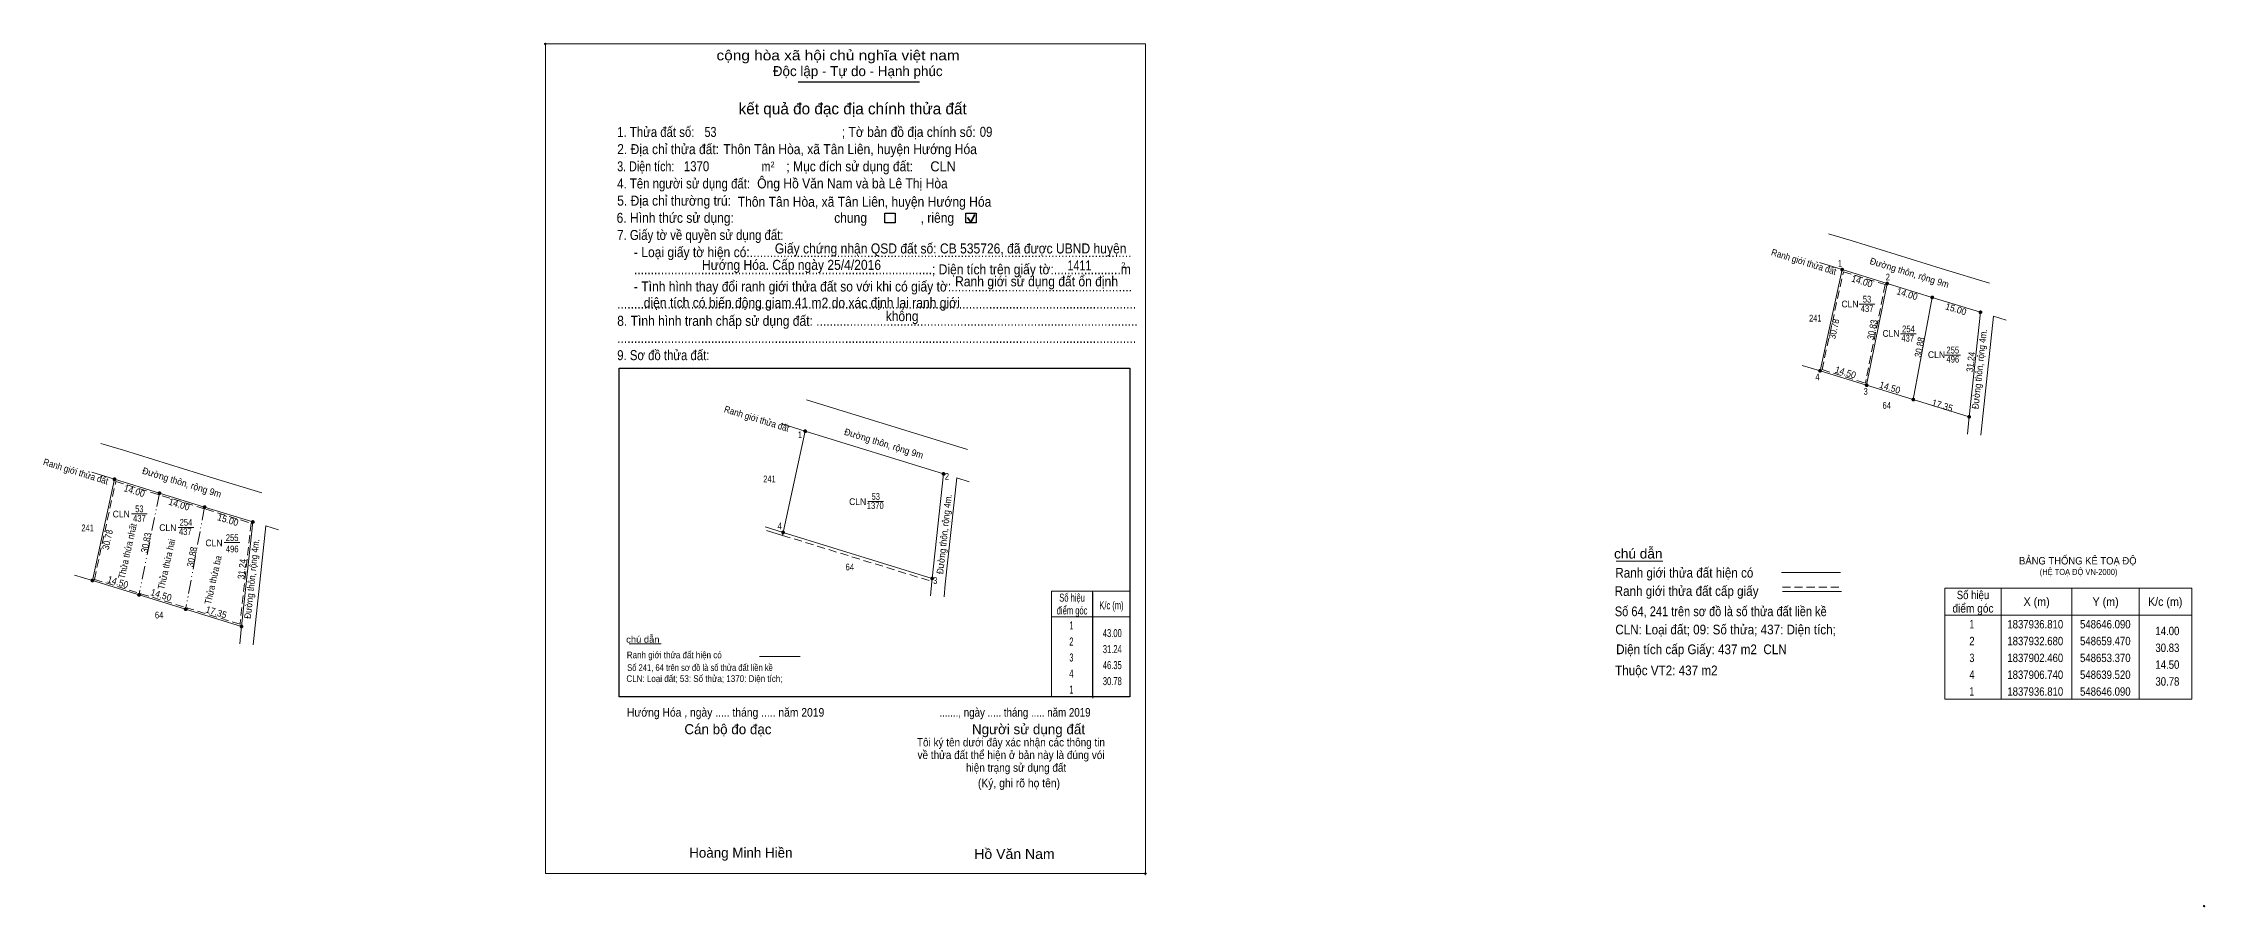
# Model space of a CAD drawing. Header units: metres. Extents: x 547391 to 548700, y 1837778 to 1838042.
# Drawn here: x 547391 to 548033, y 1837786 to 1838042 of the extents above; entities that cross this region are included whole.
import ezdxf
from ezdxf.enums import TextEntityAlignment as Align

# ---------------------------------------------------------------- set-up
doc = ezdxf.new("R2010")
doc.units = ezdxf.units.M
doc.header["$LTSCALE"] = 0.8
doc.header["$PDMODE"] = 32
doc.header["$PDSIZE"] = 0.4
doc.linetypes.add('DASH_DOUBLE_DOT', pattern=[9.2, 5, -1.2, 0.3, -1.2, 0.3, -1.2])
doc.linetypes.add('MEDIUM_DASHED', pattern=[4.5, 3, -1.5])
for name, color, linetype, lineweight in [('1', 7, 'Continuous', 13), ('17', 7, 'Continuous', 13), ('2', 7, 'Continuous', 25), ('23', 7, 'Continuous', 13), ('42', 7, 'Continuous', 13), ('6', 7, 'Continuous', 13), ('63', 7, 'Continuous', 13)]:
    doc.layers.add(name, color=color, linetype=linetype, lineweight=lineweight)

msp = doc.modelspace()

# ---------------------------------------------------------------- hatches: boundary and pattern name
at = {"layer": '63'}
for points in [[(547925.51, 1837975.22, 1), (547924.71, 1837975.22, 1)], [(547938.89, 1837971.09, 1), (547938.09, 1837971.09, 1)], [(547952.27, 1837966.96, 1), (547951.47, 1837966.96, 1)], [(547966.6, 1837962.53, 1), (547965.8, 1837962.53, 1)], [(547918.94, 1837945.15, 1), (547918.14, 1837945.15, 1)], [(547932.79, 1837940.87, 1), (547931.99, 1837940.87, 1)], [(547946.65, 1837936.6, 1), (547945.85, 1837936.6, 1)], [(547617.49, 1837927.2, 1), (547616.69, 1837927.2, 1)], [(547963.23, 1837931.48, 1), (547962.43, 1837931.48, 1)], [(547658.58, 1837914.52, 1), (547657.78, 1837914.52, 1)], [(547412.31, 1837912.93, 1), (547411.51, 1837912.93, 1)], [(547425.69, 1837908.8, 1), (547424.89, 1837908.8, 1)], [(547439.07, 1837904.67, 1), (547438.27, 1837904.67, 1)], [(547453.4, 1837900.24, 1), (547452.6, 1837900.24, 1)], [(547610.92, 1837897.13, 1), (547610.12, 1837897.13, 1)], [(547405.74, 1837882.86, 1), (547404.94, 1837882.86, 1)], [(547655.21, 1837883.46, 1), (547654.41, 1837883.46, 1)], [(547419.59, 1837878.58, 1), (547418.79, 1837878.58, 1)], [(547433.45, 1837874.31, 1), (547432.65, 1837874.31, 1)], [(547450.03, 1837869.19, 1), (547449.23, 1837869.19, 1)]]:
    msp.add_hatch(color=256, dxfattribs=at).paths.add_polyline_path(points)

# ---------------------------------------------------------------- linework, layer by layer
at = {"layer": '1'}
for p, q in [((547921.07, 1837985.88), (547927.76, 1837983.82)), ((547927.76, 1837983.82), (547941.14, 1837979.69)), ((547918.42, 1837977.28), (547925.11, 1837975.22)), ((547966.2, 1837962.54), (547962.83, 1837931.48)), ((547932.39, 1837940.87), (547918.54, 1837945.15)), ((547610.4, 1837929.26), (547617.09, 1837927.2)), ((547407.87, 1837923.59), (547414.56, 1837921.53)), ((547414.56, 1837921.53), (547427.94, 1837917.4)), ((547405.22, 1837914.99), (547411.91, 1837912.93)), ((547453, 1837900.25), (547449.63, 1837869.19)), ((547610.33, 1837896.26), (547605.56, 1837897.75)), ((547419.19, 1837878.58), (547405.34, 1837882.86))]:
    msp.add_line(p, q, dxfattribs=at)
at = {"layer": '1', "linetype": 'MEDIUM_DASHED'}
for p, q in [((547919.13, 1837945.49), (547925.48, 1837974.58)), ((547405.93, 1837883.2), (547412.28, 1837912.29))]:
    msp.add_line(p, q, dxfattribs=at)
at = {"layer": '1'}
for points in [[(547941.14, 1837979.69), (547954.52, 1837975.56), (547968.85, 1837971.14)], [(547918.54, 1837945.15), (547925.11, 1837975.22), (547938.49, 1837971.09)], [(547938.49, 1837971.09), (547951.87, 1837966.96), (547966.2, 1837962.54)], [(547962.83, 1837931.48), (547946.25, 1837936.6), (547932.39, 1837940.87)], [(547427.94, 1837917.4), (547441.32, 1837913.27), (547455.65, 1837908.85)], [(547405.34, 1837882.86), (547411.91, 1837912.93), (547425.29, 1837908.8)], [(547425.29, 1837908.8), (547438.67, 1837904.67), (547453, 1837900.25)], [(547449.63, 1837869.19), (547433.05, 1837874.31), (547419.19, 1837878.58)]]:
    msp.add_lwpolyline(points, dxfattribs=at)
msp.add_lwpolyline([(547617.09, 1837927.2), (547658.18, 1837914.52), (547654.81, 1837883.46), (547610.52, 1837897.13)], close=True, dxfattribs=at)
at = {"layer": '1', "linetype": 'MEDIUM_DASHED'}
msp.add_lwpolyline([(547439.06, 1837904.03), (547452.46, 1837899.89), (547449.2, 1837869.85), (547433.62, 1837874.66)], dxfattribs=at)
at = {"layer": '17'}
for p, q in [((547857.95, 1837888.6), (547871.85, 1837888.6)), ((547564.78, 1837864.08), (547574.33, 1837864.08))]:
    msp.add_line(p, q, dxfattribs=at)
at = {"layer": '2'}
for p, q in [((547614.98, 1838030.95), (547651.02, 1838030.95)), ((547561.78, 1837945.96), (547713.49, 1837945.96)), ((547713.49, 1837945.96), (547713.49, 1837848.3))]:
    msp.add_line(p, q, dxfattribs=at)
at = {"layer": '2', "lineweight": 35}
for p, q in [((547666.26, 1837989.35), (547667.5, 1837991.56)), ((547665.25, 1837990.67), (547666.26, 1837989.35))]:
    msp.add_line(p, q, dxfattribs=at)
at = {"layer": '2', "lineweight": 13}
msp.add_lwpolyline([(547539.92, 1838042.26), (547718.13, 1838042.26), (547718.13, 1837795.77), (547539.92, 1837795.77)], close=True, dxfattribs=at)
at = {"layer": '2'}
for points in [[(547640.77, 1837991.98), (547643.83, 1837991.98), (547643.83, 1837989.13), (547640.77, 1837989.13)], [(547664.85, 1837991.98), (547667.91, 1837991.98), (547667.91, 1837989.13), (547664.85, 1837989.13)]]:
    msp.add_lwpolyline(points, close=True, dxfattribs=at)
msp.add_lwpolyline([(547713.49, 1837848.3), (547561.78, 1837848.3), (547561.78, 1837945.96)], dxfattribs=at)
for p in [(547539.92, 1838042.26), (547718.13, 1837795.77)]:
    msp.add_point(p, dxfattribs=at)
at = {"layer": '23'}
for p, q in [((547962.74, 1837930.59), (547962.36, 1837926.36)), ((547966.68, 1837929.82), (547966.34, 1837926)), ((547654.72, 1837882.57), (547654.34, 1837878.34)), ((547658.66, 1837881.8), (547658.32, 1837877.98)), ((547449.54, 1837868.3), (547449.16, 1837864.07)), ((547453.48, 1837867.53), (547453.14, 1837863.71))]:
    msp.add_line(p, q, dxfattribs=at)
at = {"layer": '42'}
for p, q in [((547973.85, 1837960.17), (547970.1, 1837961.38)), ((547913.24, 1837946.77), (547918.54, 1837945.15)), ((547665.83, 1837912.15), (547662.08, 1837913.36)), ((547460.65, 1837897.88), (547456.9, 1837899.09)), ((547605.22, 1837898.75), (547610.52, 1837897.13)), ((547654.81, 1837883.46), (547610.52, 1837897.13)), ((547400.04, 1837884.48), (547405.34, 1837882.86))]:
    msp.add_line(p, q, dxfattribs=at)
at = {"layer": '6'}
for p, q in [((547907.11, 1837885.27), (547924.65, 1837885.27)), ((547907.37, 1837879.63), (547924.92, 1837879.63)), ((547603.54, 1837860.23), (547615.61, 1837860.23))]:
    msp.add_line(p, q, dxfattribs=at)
at = {"layer": '6', "linetype": 'MEDIUM_DASHED'}
msp.add_line((547907.37, 1837880.83), (547925.03, 1837880.83), dxfattribs=at)
at = {"layer": '6'}
msp.add_point((548032.63, 1837786.13), dxfattribs=at)
at = {"layer": '63', "linetype": 'MEDIUM_DASHED'}
for p, q in [((547925.48, 1837974.58), (547937.91, 1837970.75)), ((547937.91, 1837970.75), (547932.01, 1837941.51)), ((547919.13, 1837945.49), (547932.01, 1837941.51)), ((547412.28, 1837912.29), (547439.06, 1837904.03)), ((547610.52, 1837897.13), (547610.33, 1837896.26)), ((547610.33, 1837896.26), (547654.72, 1837882.57)), ((547654.81, 1837883.46), (547654.72, 1837882.57))]:
    msp.add_line(p, q, dxfattribs=at)
at = {"layer": '63'}
for p, q in [((547938.49, 1837971.09), (547932.39, 1837940.87)), ((547951.87, 1837966.96), (547946.25, 1837936.6)), ((547930.15, 1837964.95), (547934.82, 1837964.95)), ((547970.1, 1837961.38), (547966.68, 1837929.82)), ((547942.45, 1837956.11), (547947.12, 1837956.11)), ((547955.62, 1837949.81), (547960.29, 1837949.81)), ((547617.5, 1837936.49), (547665.3, 1837921.74)), ((547617.09, 1837927.2), (547610.52, 1837897.13)), ((547617.09, 1837927.2), (547658.18, 1837914.52)), ((547962.83, 1837931.48), (547962.74, 1837930.59)), ((547658.18, 1837914.52), (547654.81, 1837883.46)), ((547662.08, 1837913.36), (547658.66, 1837881.8)), ((547416.95, 1837902.66), (547421.62, 1837902.66)), ((547635.71, 1837906.35), (547640.38, 1837906.35)), ((547430.79, 1837898.64), (547435.46, 1837898.64)), ((547456.9, 1837899.09), (547453.48, 1837867.53)), ((547444.5, 1837894.1), (547449.17, 1837894.1)), ((547690.27, 1837879.66), (547713.49, 1837879.66)), ((547702.46, 1837879.66), (547702.46, 1837848.28)), ((547702.49, 1837879.3), (547702.49, 1837847.92)), ((547713.49, 1837879.66), (547713.49, 1837848.28)), ((547972.38, 1837880.57), (547972.38, 1837847.57)), ((547993.38, 1837880.57), (547993.38, 1837847.57)), ((548013.38, 1837880.57), (548013.38, 1837847.57)), ((547690.27, 1837872.06), (547713.49, 1837872.06)), ((547955.58, 1837872.57), (548028.98, 1837872.57)), ((547449.63, 1837869.19), (547449.54, 1837868.3))]:
    msp.add_line(p, q, dxfattribs=at)
at = {"layer": '63', "linetype": 'DASH_DOUBLE_DOT'}
for p, q in [((547425.29, 1837908.8), (547419.19, 1837878.58)), ((547438.67, 1837904.67), (547433.05, 1837874.31))]:
    msp.add_line(p, q, dxfattribs=at)
at = {"layer": '63', "linetype": 'MEDIUM_DASHED'}
msp.add_lwpolyline([(547405.93, 1837883.2), (547419.77, 1837878.92), (547433.62, 1837874.66)], dxfattribs=at)
at = {"layer": '63'}
msp.add_lwpolyline([(547713.49, 1837848.28), (547690.27, 1837848.28), (547690.27, 1837879.66)], dxfattribs=at)
msp.add_lwpolyline([(547955.58, 1837880.57), (548028.98, 1837880.57), (548028.98, 1837847.57), (547955.58, 1837847.57)], close=True, dxfattribs=at)
at = {"layer": '63', "linetype": 'DASH_DOUBLE_DOT'}
for centre in [(547925.11, 1837975.22), (547938.49, 1837971.09), (547951.87, 1837966.96), (547966.2, 1837962.53), (547918.54, 1837945.15), (547932.39, 1837940.87), (547946.25, 1837936.6), (547962.83, 1837931.48), (547411.91, 1837912.93), (547425.29, 1837908.8), (547438.67, 1837904.67), (547453, 1837900.24), (547405.34, 1837882.86), (547419.19, 1837878.58), (547433.05, 1837874.31), (547449.63, 1837869.19)]:
    msp.add_circle(centre, 0.4, dxfattribs=at)
at = {"layer": '63', "linetype": 'MEDIUM_DASHED'}
for centre in [(547617.09, 1837927.2), (547658.18, 1837914.52), (547610.52, 1837897.13), (547654.81, 1837883.46)]:
    msp.add_circle(centre, 0.4, dxfattribs=at)

# ---------------------------------------------------------------- texts
at = {"layer": '1'}
for s, width, p in [('1', 0.65, (547924.475, 1837976.05)), ('2', 0.8, (547938.68, 1837971.99)), ('CLN', 0.95, (547927.445, 1837963.98)), ('53', 0.8, (547932.495, 1837965.43)), ('241', 0.8, (547917.135, 1837959.78)), ('437', 0.85, (547932.51, 1837962.61)), ('CLN', 0.95, (547939.635, 1837955.25)), ('437', 0.85, (547944.59, 1837953.84)), ('254', 0.85, (547944.805, 1837956.59)), ('CLN', 0.95, (547953.125, 1837948.95)), ('496', 0.85, (547957.99, 1837947.59)), ('255', 0.85, (547957.975, 1837950.29)), ('4', 0.8, (547917.775, 1837942.3)), ('3', 0.75, (547932.11, 1837938.03)), ('64', 0.85, (547938.37, 1837933.87)), ('241', 0.8, (547606.475, 1837912.01)), ('53', 0.8, (547638.055, 1837906.83)), ('CLN', 0.95, (547413.915, 1837901.58)), ('437', 0.85, (547419.31, 1837900.32)), ('53', 0.8, (547419.295, 1837903.14)), ('CLN', 0.95, (547632.675, 1837905.27)), ('1370', 0.85, (547637.89, 1837904.09)), ('241', 0.8, (547403.935, 1837897.49)), ('CLN', 0.95, (547427.755, 1837897.56)), ('437', 0.85, (547432.93, 1837896.37)), ('254', 0.85, (547433.145, 1837899.12)), ('CLN', 0.95, (547441.465, 1837893.02)), ('255', 0.85, (547446.855, 1837894.58)), ('496', 0.85, (547446.87, 1837891.22)), ('64', 0.85, (547630.35, 1837885.85)), ('64', 0.85, (547425.17, 1837871.58))]:
    msp.add_text(s, height=2, dxfattribs=dict(at, width=width)).set_placement(p, align=Align.CENTER)
at = {"layer": '1', "width": 0.9}
for s, p in [('Thửa thứa nhất', (547416.7451, 1837891.3667)), ('Thửa thứa hai', (547428.3163, 1837887.4617)), ('Thửa thứa ba', (547442.1692, 1837882.7967))]:
    msp.add_text(s, height=2, rotation=77.392, dxfattribs=at).set_placement(p, align=Align.CENTER)
at = {"layer": '1'}
for s, height, width, p in [('BẢNG THỐNG KÊ TOẠ ĐỘ ', 2.208, 0.95, (547977.66, 1837887.62)), ('(HỆ TOẠ ĐỘ VN-2000)', 1.786, 0.9, (547983.81, 1837884.51))]:
    msp.add_text(s, height=height, dxfattribs=dict(at, width=width)).set_placement(p)
at = {"layer": '2'}
for s, height, width, p in [('cộng hòa xã hội chủ nghĩa việt nam', 2.975, 1.15, (547590.74, 1838037.39)), ('1. Thửa đất số:', 2.975, 0.85, (547561.24, 1838014.61)), ('53', 2.98, 0.8, (547587.18, 1838014.61)), ('; Tờ bản đồ địa chính số:', 2.975, 0.9, (547627.97, 1838014.61)), ('09', 2.98, 0.85, (547668.92, 1838014.65)), ('2. Địa chỉ thửa đất:', 2.975, 0.9, (547561.24, 1838009.51)), ('Thôn Tân Hòa, xã Tân Liên, huyện Hướng Hóa', 2.98, 0.9, (547592.76, 1838009.51)), ('3. Diện tích:', 2.975, 0.8, (547561.24, 1838004.4)), ('1370', 2.98, 0.85, (547581.04, 1838004.43)), ('m', 2.975, 0.8, (547604.11, 1838004.4)), ('2', 1.7, 0.8, (547606.78, 1838005.59)), ('; Mục đích sử dụng đất:', 2.975, 0.9, (547611.48, 1838004.4)), (' CLN', 2.978, 0.95, (547653.2, 1838004.39)), ('4. Tên người sử dụng đất:', 2.975, 0.85, (547561.24, 1837999.31)), ('Ông Hồ Văn Nam và bà Lê Thị Hòa', 2.98, 0.9, (547602.82, 1837999.33)), ('6. Hình thức sử dụng:', 2.975, 0.9, (547561.06, 1837989.11)), ('5. Địa chỉ thường trú:', 2.975, 0.9, (547561.24, 1837994.21)), ('Thôn Tân Hòa, xã Tân Liên, huyện Hướng Hóa', 2.98, 0.9, (547597.04, 1837993.88)), ('chung                , riêng', 2.975, 0.9, (547625.7, 1837989.11)), ('7. Giấy tờ về quyền sử dụng đất:', 2.975, 0.85, (547561.24, 1837984.01)), ('     - Loại giấy tờ hiện có:..................................................................................................................', 2.975, 0.9, (547561.24, 1837978.91)), ('Hướng Hóa. Cấp ngày 25/4/2016', 2.98, 0.9, (547586.42, 1837975.13)), ('Giấy chứng nhận QSD đất số: CB 535726, đã được UBND huyện', 2.98, 0.9, (547608.06, 1837980.01)), ('     - Tình hình thay đổi ranh giới thửa đất so với khi có giấy tờ:......................................................', 2.975, 0.9, (547561.24, 1837968.71)), ('     .........................................................................................; Diện tích trên giấy tờ:....................m', 2.975, 0.9, (547561.24, 1837973.81)), ('Ranh giới sử dụng đất ổn định', 2.978, 0.9, (547661.62, 1837970.23)), ('1411', 2.98, 0.8, (547695, 1837974.96)), ('2', 1.7, 0.8, (547711, 1837975.69)), ('diện tích có biến động giam 41 m2 do xác định lại ranh giới', 2.98, 0.9, (547569.12, 1837963.89)), ('8. Tình hình tranh chấp sử dụng đất: ................................................................................................', 2.975, 0.9, (547561.24, 1837958.51)), ('...........................................................................................................................................................', 2.975, 0.9, (547561.24, 1837963.61)), ('không', 2.975, 0.9, (547641, 1837959.91)), ('...........................................................................................................................................................', 2.975, 0.9, (547561.24, 1837953.41)), ('9. Sơ đồ thửa đất:', 2.975, 0.85, (547561.24, 1837948.31)), ('Hướng Hóa , ngày ..... tháng ..... năm 2019', 2.548, 0.9, (547564.14, 1837842.41)), ('......., ngày ..... tháng ..... năm 2019', 2.548, 0.85, (547656.94, 1837842.41)), ('(Ký, ghi rõ họ tên)', 2.55, 0.9, (547668.39, 1837821.41)), ('Hồ Văn Nam', 2.97, 1.05, (547667.31, 1837800.15))]:
    msp.add_text(s, height=height, dxfattribs=dict(at, width=width)).set_placement(p)
for s, height, p in [('Độc lập - Tự do - Hạnh phúc', 2.975, (547607.47, 1838032.69)), ('Cán bộ đo đạc', 2.975, (547581.2, 1837837.19)), ('Người sử dụng đất', 2.975, (547666.62, 1837837.19)), ('Hoàng Minh Hiền', 2.97, (547582.63, 1837800.51))]:
    msp.add_text(s, height=height, dxfattribs=at).set_placement(p)
for s, height, p in [('kết quả đo đạc địa chính thửa đất', 3.4, (547631.19, 1838021.33)), ('.', 0.85, (547718.1165, 1837795.31))]:
    msp.add_text(s, height=height, dxfattribs=at).set_placement(p, align=Align.CENTER)
at = {"layer": '2', "width": 0.9}
for s, p in [('Tôi ký tên dưới đây xác nhận các thông tin', (547678.21, 1837833.56)), ('về thửa đất thể hiện ở bản này là đúng vói', (547678.235, 1837829.81)), ('hiện trạng sử dụng đất', (547679.74, 1837826.04))]:
    msp.add_text(s, height=2.457, dxfattribs=at).set_placement(p, align=Align.CENTER)
at = {"layer": '6'}
for s, height, width, p in [('chú dẫn', 2.88, 1.05, (547857.35, 1837889.39)), ('Ranh giới thửa đất hiện có ', 2.88, 0.9, (547857.73, 1837883.71)), ('Ranh giới thửa đất cấp giấy', 2.88, 0.9, (547857.53, 1837878.29)), ('Số 64, 241 trên sơ đồ là số thửa đất liền kề', 2.88, 0.85, (547857.59, 1837872.25)), ('CLN: Loại đất; 09: Số thửa; 437: Diện tích;', 2.88, 0.9, (547857.73, 1837866.85)), ('chú dẫn', 1.98, 1.05, (547563.91, 1837864.37)), ('Diện tích cấp Giấy: 437 m2  CLN', 2.88, 0.9, (547857.98, 1837860.97)), ('Ranh giới thửa đất hiện có ', 1.98, 0.9, (547564.1, 1837859.75)), ('Số 241, 64 trên sơ đồ là số thửa đất liền kề', 1.98, 0.85, (547564.2, 1837855.99)), ('Thuộc VT2: 437 m2', 2.88, 0.9, (547857.67, 1837854.71)), ('CLN: Loại đất; 53: Số thửa; 1370: Diện tích;', 1.98, 0.9, (547563.97, 1837852.72))]:
    msp.add_text(s, height=height, dxfattribs=dict(at, width=width)).set_placement(p)
at = {"layer": '63'}
for s, rotation, width, p in [('Ranh giới thửa đất', 342.85, 0.9, (547913.4401, 1837976.5722)), ('Đường thôn, rộng 9m', 342.85, 0.95, (547944.8201, 1837973.3231)), ('14.00', 342.846, 0.95, (547930.7201, 1837970.7924)), ('14.00', 342.846, 0.95, (547944.1401, 1837967.0124)), ('30.78', 77.675, 0.9, (547923.6791, 1837957.3865)), ('30.83', 78.588, 0.9, (547935.044, 1837957.1621)), ('15.00', 342.858, 0.95, (547958.6303, 1837962.523)), ('30.88', 79.513, 0.9, (547949.0968, 1837951.968)), ('30.88', 79.513, 0.9, (547949.0968, 1837951.968)), ('Đường thôn, rộng 4m.', 83.819, 0.9, (547966.87, 1837945.5223)), ('14.50', 342.828, 0.95, (547925.8298, 1837943.7314)), ('31.24', 83.808, 0.9, (547964.2946, 1837947.6821)), ('14.50', 342.877, 0.95, (547939.0106, 1837939.234)), ('Ranh giới thửa đất', 342.85, 0.9, (547602.3901, 1837929.9622)), ('17.35', 342.839, 0.95, (547954.5949, 1837933.8928)), ('Đường thôn, rộng 9m', 342.85, 0.95, (547640.1501, 1837922.6031)), ('Ranh giới thửa đất', 342.85, 0.9, (547400.1301, 1837914.2822)), ('Đường thôn, rộng 9m', 342.85, 0.95, (547431.6201, 1837911.0331)), ('14.00', 342.846, 0.95, (547417.5201, 1837908.5024)), ('Đường thôn, rộng 4m.', 83.819, 0.9, (547659.35, 1837896.5023)), ('14.00', 342.846, 0.95, (547430.8301, 1837904.5024)), ('15.00', 342.858, 0.95, (547445.3203, 1837899.903)), ('30.78', 77.675, 0.9, (547410.8091, 1837894.7765)), ('30.83', 78.588, 0.9, (547422.284, 1837893.8921)), ('30.83', 78.588, 0.9, (547422.284, 1837893.8921)), ('30.88', 79.513, 0.9, (547435.8968, 1837889.678)), ('30.88', 79.513, 0.9, (547435.8968, 1837889.678)), ('31.24', 83.808, 0.9, (547450.7646, 1837886.1521)), ('Đường thôn, rộng 4m.', 83.819, 0.9, (547453.67, 1837883.2323)), ('14.50', 342.828, 0.95, (547412.6298, 1837881.4414)), ('14.50', 342.877, 0.95, (547425.4806, 1837877.604)), ('17.35', 342.839, 0.95, (547441.8349, 1837872.4828))]:
    msp.add_text(s, height=2, rotation=rotation, dxfattribs=dict(at, width=width)).set_placement(p, align=Align.CENTER)
for s, height, width, p in [(' 1', 2, 0.75, (547616.15, 1837925.14)), (' 2', 2, 0.85, (547659.81, 1837912.77)), (' 4', 2, 0.85, (547610.14, 1837898.03)), (' 3', 2, 0.8, (547656.32, 1837881.83)), ('43.00', 2.377, 0.65, (547711.12, 1837866.04)), ('31.24', 2.377, 0.65, (547711.12, 1837861.28)), ('30.83', 2.5, 0.85, (548025.28, 1837861.62)), ('14.00', 2.5, 0.85, (548025.28, 1837866.62)), ('46.35', 2.377, 0.65, (547711.12, 1837856.53)), ('14.50', 2.5, 0.85, (548025.28, 1837856.62)), ('30.78', 2.377, 0.65, (547711.12, 1837851.77)), ('30.78', 2.5, 0.85, (548025.28, 1837851.62))]:
    msp.add_text(s, height=height, dxfattribs=dict(at, width=width)).set_placement(p, align=Align.RIGHT)
for s, height, width, p in [('Số hiệu', 2.377, 0.65, (547696.365, 1837876.57)), ('K/c (m)', 2.377, 0.7, (547708.065, 1837874.31)), ('điểm góc', 2.5, 0.9, (547963.98, 1837873.32)), ('Số hiệu', 2.5, 0.85, (547963.98, 1837877.32)), ('X (m)', 2.5, 0.95, (547982.88, 1837875.32)), ('Y (m)', 2.5, 0.95, (548003.375, 1837875.32)), ('K/c (m)', 2.5, 0.95, (548021.08, 1837875.32)), ('điểm góc', 2.377, 0.65, (547696.365, 1837872.77)), (' 1', 2.377, 0.55, (547695.855, 1837868.3)), (' 1', 2.5, 0.75, (547963.275, 1837868.62)), ('1837936.810', 2.5, 0.85, (547982.48, 1837868.62)), ('548646.090', 2.5, 0.85, (548003.285, 1837868.62)), (' 2', 2.377, 0.65, (547695.86, 1837863.54)), (' 2', 2.5, 0.85, (547963.28, 1837863.62)), ('1837932.680', 2.5, 0.85, (547982.48, 1837863.62)), ('548659.470', 2.5, 0.85, (548003.285, 1837863.62)), (' 3', 2.377, 0.6, (547695.855, 1837858.79)), (' 3', 2.5, 0.8, (547963.28, 1837858.62)), ('1837902.460', 2.5, 0.85, (547982.48, 1837858.62)), ('548653.370', 2.5, 0.85, (548003.285, 1837858.62)), (' 4', 2.377, 0.65, (547695.855, 1837854.03)), (' 1', 2.377, 0.55, (547695.855, 1837849.28)), (' 4', 2.5, 0.85, (547963.275, 1837853.62)), (' 1', 2.5, 0.75, (547963.275, 1837848.62)), ('1837906.740', 2.5, 0.85, (547982.48, 1837853.62)), ('1837936.810', 2.5, 0.85, (547982.48, 1837848.62)), ('548639.520', 2.5, 0.85, (548003.285, 1837853.62)), ('548646.090', 2.5, 0.85, (548003.285, 1837848.62))]:
    msp.add_text(s, height=height, dxfattribs=dict(at, width=width)).set_placement(p, align=Align.CENTER)

doc.saveas('drawing.dxf')
